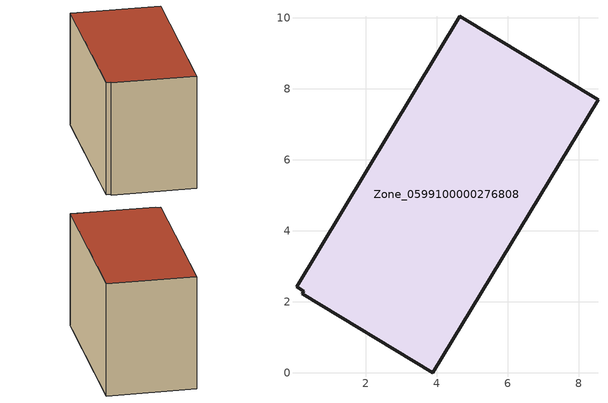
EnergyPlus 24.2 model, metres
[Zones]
Zone_0599100000276808
 floor ground (C_G): 0.21,2.22 0.25,2.29 0.04,2.42 4.65,10.04 8.54,7.69 3.88,0 z0
 wall outside (C_F): 3.88,0 8.54,7.69 4.65,10.04 0.04,2.42 0.25,2.29 0.21,2.22 3.88,0 z0:6.01
 roof outside (C_R): 0.25,2.29 0.21,2.22 3.88,0 8.54,7.69 4.65,10.04 0.04,2.42 z6.01
[BUILDING]
Pand.0599100000276808: North Axis=0; Terrain=City; Loads Convergence Tolerance Value=0.04; Temperature Convergence Tolerance Value=0.4; Solar Distribution=FullExterior; Maximum Number of Warmup Days=25; Minimum Number of Warmup Days=1
[Site:Location]
Rotterdam.The.Hague.AP_ZH_NLD Design_Conditions: Latitude=51.96; Longitude=4.45; Time Zone=1; Elevation=-4.5
[SITE:GROUNDTEMPERATURE:BUILDINGSURFACE]
18, 18, 18, 18, 18, 18, 18, 18, 18, 18, 18, 18
[MATERIAL] Thermal Absorptance=0.9; Solar Absorptance=0.7; Visible Absorptance=0.7
Name | Roughness | Thickness | Conductivity | Density | Specific Heat
G.TC.1946-1964 | MediumSmooth | 0.15 | 1 | 540 | 1210
F.TC.1946-1964 | Rough | 0.3 | 0.857143 | 1920 | 840
R.TC.1946-1964 | MediumRough | 0.2 | 0.235294 | 1500 | 1000
[CONSTRUCTION]
C_G: G.TC.1946-1964
C_F: F.TC.1946-1964
C_R: R.TC.1946-1964
[ZONE]
Zone_0599100000276808: Type=1; Multiplier=1; Ceiling Height=Autocalculate; Volume=Autocalculate; Floor Area=autocalculate; Part of Total Floor Area=Yes
[ZONEINFILTRATION:DESIGNFLOWRATE]
Infil_Zone_0599100000276808: Zone or ZoneList or Space or SpaceList=Zone_0599100000276808; Schedule=AlwaysOn; Design Flow Rate Calculation Method=Flow/Area; Flow Rate per Floor Area=0.003; Constant Term Coefficient=1; Temperature Term Coefficient=0; Velocity Term Coefficient=0; Velocity Squared Term Coefficient=0
[HVACTEMPLATE:ZONE:IDEALLOADSAIRSYSTEM]
Zone_0599100000276808: Maximum Heating Supply Air Temperature=50; Minimum Cooling Supply Air Temperature=13; Maximum Heating Supply Air Humidity Ratio=0.0156; Minimum Cooling Supply Air Humidity Ratio=0.0077; Heating Limit=NoLimit; Cooling Limit=NoLimit; Dehumidification Control Type=ConstantSensibleHeatRatio; Cooling Sensible Heat Ratio=0.7; Dehumidification Setpoint=60; Humidification Control Type=None; Humidification Setpoint=30; Outdoor Air Method=None; Outdoor Air Flow Rate per Person=0.00944; Outdoor Air Flow Rate per Zone Floor Area=0; Outdoor Air Flow Rate per Zone=0; Demand Controlled Ventilation Type=None; Outdoor Air Economizer Type=NoEconomizer; Heat Recovery Type=None; Sensible Heat Recovery Effectiveness=0.7; Latent Heat Recovery Effectiveness=0.65
[ZONECONTROL:THERMOSTAT]
ThermostatControl_Zone_0599100000276808: Zone or ZoneList=Zone_0599100000276808; Control Type Schedule=DualSetpointControlType; Control 1=Thermostat_Zone_0599100000276808; Temperature Difference Between Cutout And Setpoint=0
[THERMOSTATSETPOINT:DUALSETPOINT]
Thermostat_Zone_0599100000276808: Heating Setpoint Temperature Schedule=HeatingSetpoint_Zone_0599100000276808; Cooling Setpoint Temperature Schedule=CoolingSetpoint_Zone_0599100000276808
[SCHEDULE:COMPACT]
HeatingSetpoint_Zone_0599100000276808: Through: 12/31, For: AllDays, Until: 24:00, 21
CoolingSetpoint_Zone_0599100000276808: Through: 12/31, For: AllDays, Until: 24:00, 24
DualSetpointControlType: Through: 12/31, For: AllDays, Until: 24:00, 4
AlwaysOn: Through: 12/31, For: AllDays, Until: 24:00, 1
